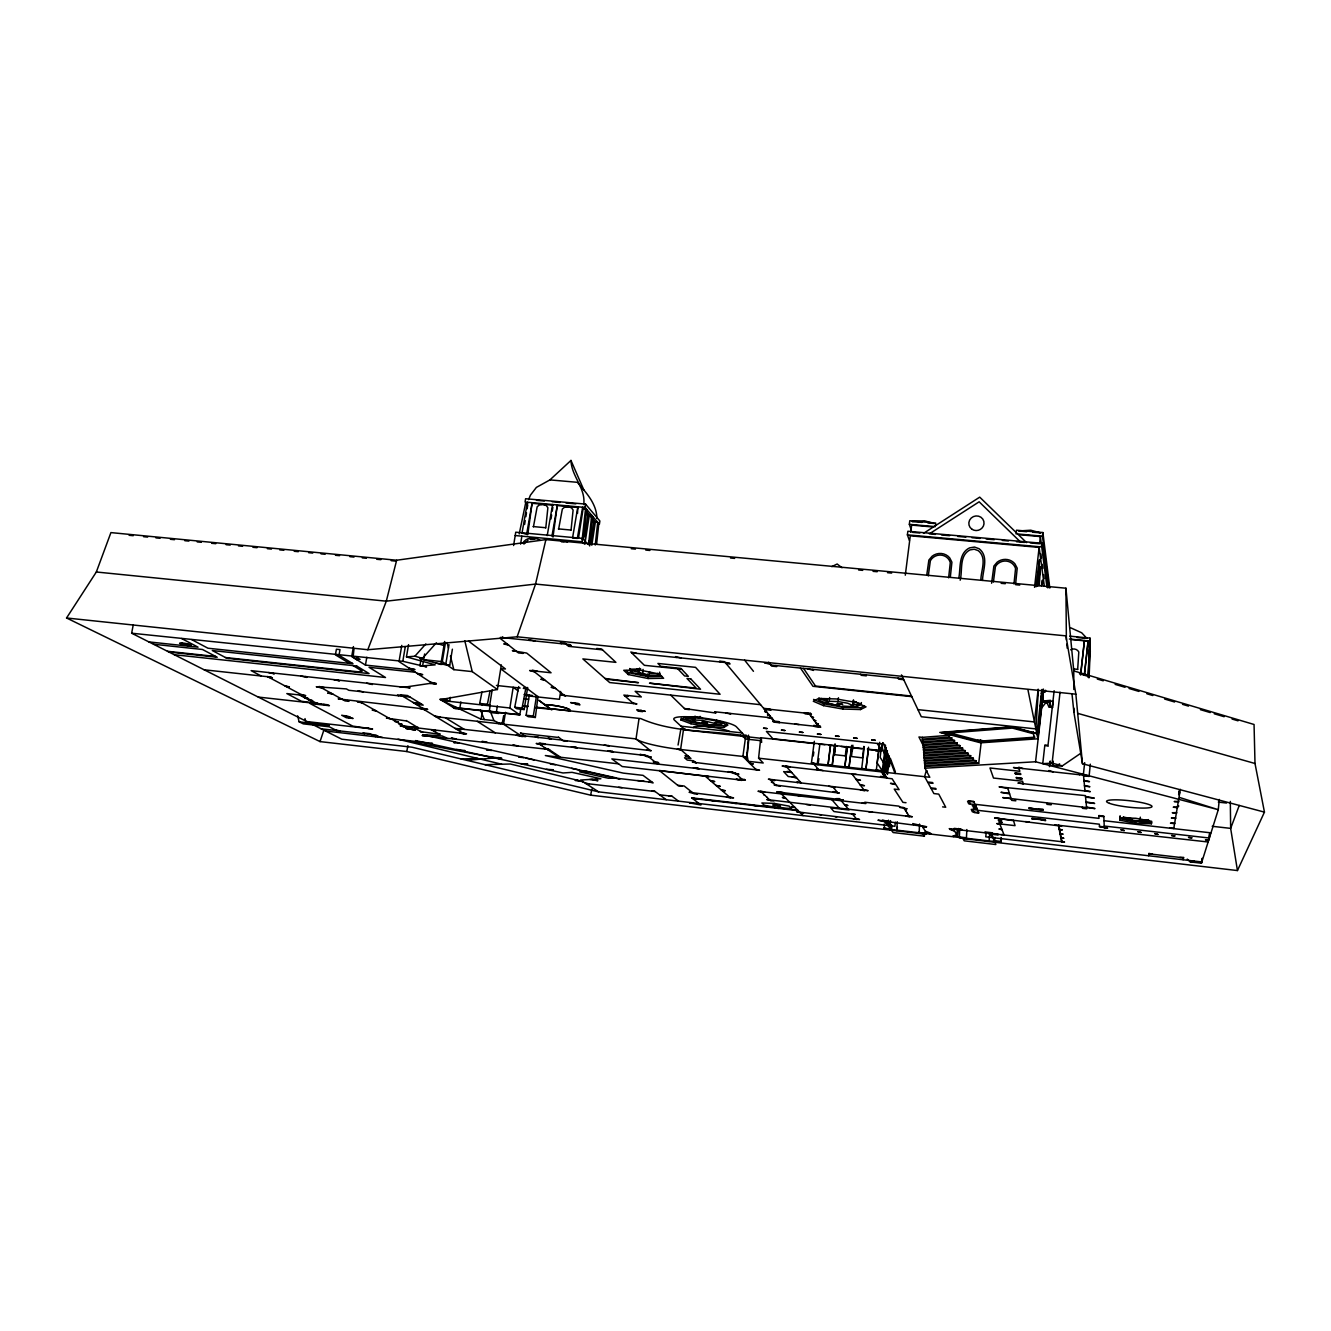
<?xml version="1.0" encoding="UTF-8"?>
<svg xmlns="http://www.w3.org/2000/svg" width="1331" height="1331" viewBox="0 0 1331 1331"><rect width="100%" height="100%" fill="white"/><g stroke="black" fill="none" stroke-linecap="round" stroke-linejoin="round"><path stroke-width="1.5" d="M443.489 644.637L443.972 645.518L436.385 643.355M1119.92 820.229L1120.103 816.119L1119.92 820.229L1135.559 823.224L1151.398 823.789L1151.664 821.327L1135.859 818.282L1119.937 817.733M1148.47 819.58L1148.27 821.543L1135.759 821.111L1123.381 818.731L1123.431 816.752M583.743 504.582C585.923 488.178 571.515 476.581 570.966 460.443L549.936 479.892L536.376 487.412L530.453 495.132L528.607 499.624M993.392 582.013L995.405 566.723A10.931 10.482 -12.9 0 1 1015.553 568.587L1013.972 583.943M1042.539 584.176L1042.406 580.183L1041.358 585.84M928.273 575.924L930.369 560.734A10.831 10.398 -18.5 0 1 950.284 562.564L948.62 577.82M1088.109 676.531L1089.69 641.342L1071.605 639.579M1088.159 677.263L1089.74 642.141M1088.625 677.512L1089.956 646.034M1089.074 677.778L1090.222 650.643L1088.708 650.493M960.167 580.2C962.779 570.267 958.919 555.676 969.95 549.919L974.242 549.204L978.285 550.668C987.402 558.055 980.814 570.6 980.864 580.15M1139.868 821.576L1140.318 817.151M891.387 830.211L893.134 832.54L924.38 836.184L924.712 832.158M1187.235 859.094L1190.28 861.906L1201.444 863.203L1201.843 859.16M1202.209 858.295L1201.843 861.939L985.739 836.833L986.221 832.707M1209.397 833.888L1208.814 839.778L1205.453 839.828L1208.681 840.194M1209.763 834.071L1209.363 838.031L1104.231 826.035M1219.279 799.449L1218.281 809.697L1201.444 863.203M1178.667 794.69L1179 791.313M1178.867 794.341L1179.216 790.93M1177.885 806.353L1178.817 806.02M1173.742 828.614L1180.364 789.333M1151.398 823.789L1151.565 822.175C1150.882 823.723 1112.35 818.266 1139.918 820.928M1135.559 823.224L1135.726 821.626L1120.086 818.615M1123.381 818.731L1123.564 817.118L1132.398 818.815M596.587 544.213L598.834 523.599M749.12 736.842L746.891 757.505L748.538 735.128M582.129 539.804L585.607 508.126L583.228 507.91L578.602 537.474M583.527 539.138L586.771 509.49M588.518 544.678L591.729 515.297L589.367 515.08L584.825 544.329M589.666 545.943L592.877 516.628M595.24 545.028L597.719 522.301L595.373 522.085L586.871 512.169M1084.432 675.116L1088.126 640.86L1084.266 675.383M1089.989 638.131L1090.272 651.724L1089.989 638.131L1069.725 636.151M1084.998 791.047L1083.401 774.309L1084.665 762.663M1083.55 775.807L1089.091 776.422L1090.305 764.177M1054.135 690.722L1048.029 745.094L1044.818 745.31L1042.755 763.645L1052.106 763.145L1060.042 692.187M1049.593 765.441L1052.804 765.275L1053.254 761.199M1077.661 669.51L1078.809 652.024A5.69 5.507 -3.8 0 0 1070.623 649.827M1080.938 672.754L1084.432 640.51L1080.539 675.017M1036.866 733.797L1037.831 733.73L1042.04 696.612L1041.075 696.695L1042.023 702.136L1037.881 738.788L980.697 742.831L941.716 732.632L1012.076 727.109L1036.866 733.797L1041.89 689.508M1037.465 734.962L1038.097 729.305M1038.746 723.665L1039.162 719.888M1042.855 689.408L1042.406 693.368L1041.441 693.468M1041.241 693.035L1042.839 693.501L1043.454 702.385L1042.472 696.729L1043.504 689.175M923.048 747.223L957.006 744.828L957.222 743.031L923.265 745.476L924.978 768.203L1035.568 761.765L1043.637 690.473M1041.491 703.517L1042.506 702.585A7.187 4.742 -74.2 0 1 1046.798 702.186L1048.795 706.761L1049.793 706.678L1050.508 700.322L1041.058 701.187M1048.795 706.761L1052.571 707.46L1053.287 701.104L1041.94 702.136M1049.41 766.673L1050.043 761.382M1049.826 765.292L1050.292 761.216M1034.536 587.304L1039.128 547.407L910.288 535.811L905.296 575.192M1026.534 542.599L1018.315 534.613L1040.376 536.576L1039.544 543.763L1030.261 542.932M1036.017 586.805L1039.594 559.552L1037.431 585.989M1042.472 536.193L1042.888 532.55L1016.485 530.204L1016.052 533.847L1042.472 536.193L1048.911 587.287M1042.173 543.298L1041.757 546.958L907.393 534.862L907.858 531.252L1042.173 543.298L1047.88 587.919M1037.914 585.856L1040.559 566.623L1039.228 585.607M1000.014 824.421L996.769 823.556L1015.054 825.653L1013.407 820.262M1033.106 733.664L1012.375 728.09L946.89 733.181L980.348 741.949L1034.054 738.123L1033.322 731.817M1038.18 689.159L1034.453 721.934L917.924 709.639M1038.363 690.506L1035.867 728.906L921.302 716.744L901.47 674.9M1034.054 738.123L1034.27 736.276M1148.636 855.75L1148.919 853.371L1152.596 854.252M1015.669 583.427L1017.217 568.204L1014.954 563.878A12.595 12.095 -12.9 0 0 997.102 562.248L993.891 566.058L991.595 583.228M989.249 836.517L989.183 841.525M991.911 835.236L989.099 834.67L992.56 836.75M994.972 837.399L994.523 841.375L991.162 833.489M884.283 823.972L884.533 828.731L1001.012 842.307L1001.095 837.532M1001.012 842.307L1001.461 838.463M959.784 828.714L959.302 837.831L966.389 838.646L966.872 829.546M924.729 765.608L975.839 762.563L976.056 760.783L973.161 760.034L924.496 763.029M980.348 741.949L980.548 740.169L984.324 741.151L981.03 741.384M980.697 742.831L980.897 741.051L1034.969 737.174M925.195 766.473L978.718 763.295L981.13 742.981M975.989 806.054L972.179 805.638L975.773 806.037M976.788 807.867L973.177 807.867L976.921 808.666M923.281 749.885L959.701 747.373L959.917 745.576L957.006 744.828M923.531 752.531L962.413 749.919L962.629 748.122L959.701 747.373M982.478 580.399C982.777 570.084 989.099 556.608 979.167 548.755L974.508 547.058L969.55 547.89C958.187 553.496 960.832 567.921 958.786 578.186M923.781 755.176L965.108 752.448L965.324 750.667L962.413 749.919M957.471 829.03L956.756 834.986L953.262 835.868L953.678 836.617M958.453 828.464L957.521 836.367L953.262 835.868M924.013 757.805L967.787 754.993L968.003 753.196L965.108 752.448M924.263 760.417L970.482 757.522L970.698 755.725L967.787 754.993M973.161 760.034L973.377 758.254L970.482 757.522M981.929 741.334L951.532 733.348L951.316 735.145L922.499 737.357L922.283 739.121L948.737 737.124L948.953 735.328M922.283 739.121L922.549 741.866L951.582 739.72L951.798 737.923L948.737 737.124M922.549 741.866L922.799 744.545L954.294 742.282L954.51 740.485L951.582 739.72M918.523 832.208L926.176 833.971L919.155 833.156L919.521 824.055M950.301 577.321L951.915 562.198L949.718 557.905A12.495 11.996 -18.5 0 0 932.066 556.275L928.872 560.068L926.742 575.108M890.056 824.588L886.147 822.841L887.328 824.405L890.056 824.588L890.555 820.611M891.321 824.521L890.672 829.28L884.549 821.144M892.02 825.486L891.52 829.546L883.801 827.782M895.397 822.192L894.898 826.285L598.617 791.862L411.994 747.207L341.784 739.204L131.636 633.207L133.2 625.154M897.227 821.709L896.894 830.777L897.377 826.967M879.741 742.282L877.112 762.896L887.112 778.186L892.103 778.751L895.397 783.909L890.489 783.36L895.896 784.658L899.091 789.649L894.249 789.1L902.917 802.36L906.012 802.709M882.886 771.714L876.314 770.1L879.076 748.371M909.339 524.347L909.788 520.737L935.71 523.033L935.26 526.643L909.339 524.347L911.336 530.154M882.203 746.758L882.703 742.864M882.353 747.656L882.985 742.631M910.753 532.2L911.652 525.096L933.297 527.026M885.498 745.061L882.253 770.765L876.314 770.1M885.864 748.055L882.736 773.877L884.416 774.076M895.364 771.797L890.406 758.487L889.374 766.723L881.555 746.142L880.14 757.322L884.167 763.678L883.102 772.063L885.348 766.19A21.263 2.562 -83.8 0 1 886.612 770.133L886.696 773.411M885.647 751.948L886.296 747.456M884.666 772.113L887.394 750.568M885.098 772.779L887.577 753.23M886.862 773.178L889.075 755.692M887.494 773.86L889.574 757.389M863.836 746.425L862.488 757.871L851.441 756.524L852.888 745.227M861.706 768.719L864.301 746.758M868.444 749.469L865.932 769.202L868.511 747.207M845.301 755.991L846.433 746.458M847.132 749.137L844.836 766.839L847.182 746.874M827.017 698.941L826.518 702.668L841.242 706.545L850.01 706.794L852.738 705.447L853.47 699.84M851.857 745.659L849.045 767.322L851.657 745.36M842.49 706.245L856.665 706.645L856.914 704.781L859.909 703.317M852.256 751.017L852.755 747.257M860.442 709.556L866.032 706.844L856.083 702.435L836.284 698.941L818.515 698.476L813.324 701.271L823.473 705.63L842.856 709.04L860.442 709.556L860.675 707.709L864.401 705.879M856.665 706.645L861.157 704.432L861.39 702.568M838.563 705.546L826.801 703.483L827.05 701.637L818.881 698.093M826.518 702.668L829.146 701.287L829.646 697.544M830.611 745.327L828.032 764.976L830.394 745.027M829.146 701.287L837.964 701.537L838.463 697.777M835.053 743.813L832.224 765.441L834.587 745.493M845.202 755.858L834.287 754.644L835.502 745.26M834.387 754.793L835.119 749.153M842.856 709.04L843.105 707.194L860.675 707.709M811.444 762.879L818.099 764.493L811.444 762.879L814.322 741.284M813.291 756.008L813.807 752.098M823.473 705.63L823.706 703.783L813.574 699.407M817.317 763.528L819.913 743.896M818.365 762.53L818.881 758.62M745.892 734.828L742.898 756.441L756.374 769.9M746.857 753.163L747.723 761.265L763.212 762.996L758.587 758.188L760.783 737.74L814.755 743.646M693.368 727.558A19 2.912 8.1 0 1 708.774 726.826L708.974 725.129L724.23 725.678L726.859 724.131M706.545 724.646L714.165 724.913L716.078 723.765L716.627 719.821M714.298 724.513L720.454 724.73L720.687 723.049L714.531 722.833M708.974 725.129L691.222 722.084L681.139 718.258L680.89 719.938L690.972 723.748L708.724 726.809L723.997 727.342L724.23 725.678M690.972 723.748L691.222 722.084M697.677 723.116L692.669 721.219L693.235 717.276M692.669 721.219L694.499 720.038L695.065 716.095M680.89 719.938L684.483 717.559L699.89 718.075L700.139 716.377M696.246 763.129L693.551 760.783L687.229 760.068L684.567 757.788L690.939 758.504L680.607 749.503L683.568 729.005M684.433 729.371L685.066 728.822M659.344 674.018L639.263 669.975L623.74 670.292L628.332 674.567L648.13 678.511L663.62 678.278L659.344 674.018L659.627 672.138M629.43 670.391L631.826 672.637L647.498 675.782L659.727 675.566L660.01 673.702L649.811 673.885M649.578 671.606L649.029 675.349L639.645 674.368L638.447 673.236L639.013 669.493M639.263 669.975L639.545 668.095M638.447 673.236L642.557 673.153L643.123 669.41M639.013 718.723L636.018 738.905L649.761 750.068M647.498 675.782L647.764 673.919M648.13 678.511L648.413 676.664L661.956 676.431M628.332 674.567L628.615 672.704L626.319 670.558M631.826 672.637L632.109 670.774L629.713 668.511M585.024 507.444L585.54 504.1L525.595 498.726L525.063 502.037L585.024 507.444L599.383 524.248L599.882 520.987L585.54 504.1M583.76 543.597L582.113 541.784L582.629 538.423L515.746 532.2L513.6 545.527M560.634 691.438L559.419 699.291L526.344 695.714M584.858 536.676L587.736 516.661A6.572 1.747 -85.1 0 0 586.322 511.953M566.374 740.751L567.172 741.317L563.246 740.868L558.438 737.041M591.796 545.228L595.373 522.085M538.04 696.396A607.319 129.623 -83.5 0 0 535.345 717.492L533.315 716.045L536.509 695.73M571.032 530.304L573.095 510.023A6.588 6.173 -41.1 0 0 562.347 509.041L558.621 529.156M577.521 513.4L577.854 506.795L572.546 537.957L577.355 538.406L582.629 507.227L584.392 509.274M550.136 708.691L570.417 710.92M545.777 527.974L547.873 507.727A6.572 6.139 -42 0 0 537.175 506.762L533.432 526.826M453.422 707.61L519.822 714.913L520.804 708.791M551.017 518.957L551.633 515.03M552.265 511.104L552.881 507.178M521.719 736.226L525.629 736.659L520.521 732.815M518.691 686.58A1528.77 798.034 89.8 0 1 514.731 707.26L516.861 708.758L524.148 709.556L527.658 687.445M552.981 537.092L557.34 504.948L551.982 536.044M535.345 717.492L528.174 716.694L526.128 715.263L529.339 694.965M500.706 723.898L493.967 720.637L481.057 719.206L440.195 699.673L497.395 689.508L501.354 664.934M520.571 544.146L521.868 536.16M524.597 524.497L525.229 520.587M525.861 516.661L526.494 512.734M527.126 508.825L527.758 504.898M490.241 705.147L489.259 711.203L491.438 712.651L498.543 713.433L496.396 712.002L497.378 705.929M526.727 533.698L532.167 502.685L527.758 534.746L523.565 533.398M503.551 724.214L505.464 712.335M519.822 714.913L509.873 707.992L513.184 687.278L518.125 690.889M481.057 719.206L482.404 710.954M492.187 689.741L489.608 705.763L487.396 704.265L480.125 703.483L482.354 704.981M487.013 742.066L482.105 741.35L483.203 742.033M450.294 697.311L449.628 701.404L447.266 699.89L440.062 699.108L455.069 708.658L462.123 709.44L459.861 707.976L460.859 701.936M449.013 644.72L445.802 664.086L440.827 664.452L419.698 658.562L422.509 658.346L436.219 642.973M442.973 664.285L449.745 665.184L452.39 649.195M424.639 653.97L423.674 659.677L442.308 661.64L453.838 669.659L472.222 671.606L497.395 689.508M462.339 732.799L466.565 733.847L400.082 725.811L418.3 727.458M441.143 662.539L444.654 641.475M442.308 661.64L445.469 642.574M420.895 660.01L419.881 666.016L435.187 664.868L406.471 656.898L408.55 644.637M418.233 727.857L406.221 720.504M423.308 661.806L422.642 665.799L426.569 666.881L402.811 661.307L131.636 633.207M401.779 645.385L399.017 661.59L431.993 683.119L436.069 684.084L429.896 683.419M402.811 661.307L405.223 647.082M411.994 670.059L365.459 665.084L366.824 657.231M547.207 535.611L552.581 504.516L553.197 505.198M1169.616 828.148L1173.842 828.082M353.447 646.583L351.7 656.566L365.459 665.084M353.181 656.499L354.029 648.48M356.874 659.777L351.783 656.1L352.682 656.2M521.985 533.249L527.425 502.253M678.061 745.044L680.923 728.706M1179.382 793.725L1179.615 792.444M1073.834 689.525L1073.768 670.907L1065.931 588.202L545.893 539.604L396.655 560.235L110.922 532.6L96.331 571.997L66.55 617.983L320.039 741.6L406.754 751.516L407.918 745.676M519.223 533.947L525.712 502.719L528.074 502.935M406.754 751.516L590.615 795.156L591.879 789.133M1179.815 857.414L1183.675 857.397L1183.093 859.759M545.893 539.604L535.544 584.076L517.143 636.8L367.805 649.728L66.55 617.983M396.655 560.235L386.289 601.179L367.805 649.728M1190.28 861.906L1194.356 861.074M1043.171 691.954L1045.168 691.754L1045.634 690.257M320.039 741.6L323.849 730.17M1239.244 805.471L1230.659 828.381L1237.447 870.557L963.012 838.563M1237.447 870.557L1264.45 812.126L1255 763.495L1254.052 724.48L1073.768 670.907M1039.91 706.096L1040.609 704.715M520.804 542.765L522.95 542.965C526.227 537.042 535.062 536.925 540.203 540.403M406.471 656.898L414.889 656.216L425.837 643.888M1052.804 765.275L1056.215 766.174L1059.609 763.844M1056.215 766.174L1062.371 765.841L1081.105 753.047M923.498 533.348L979.716 497.145L1016.834 533.165M716.91 722.117L719.289 720.67M720.454 724.73L723.598 722.866L718.79 720.986M723.997 727.342L727.924 725.046L717.991 721.202L699.89 718.075M528.058 540.22L523.981 543.996L522.95 542.965M821.46 698.442L818.648 699.956L826.801 703.483M852.905 703.716L856.282 702.036M831.775 566.64L837.149 564.011L842.007 567.771M321.836 724.896L324.232 724.214L326.611 725.428L299.109 721.785L297.628 715.828M923.115 827.666L926.509 826.734L883.202 821.077L882.436 820.079L890.372 821.909M530.171 539.504L534.896 539.205M427.318 736.11L422.093 735.527L548.921 749.436M430.429 743.613L432.492 743.397L325.529 731.002M455.535 742.415L453.755 742.598L458.945 743.18M456.6 749.403L465.085 750.617L462.988 750.817M488.361 749.752L486.547 749.919L491.705 750.501M488.693 756.507L497.112 757.722M1041.225 708.441L1045.268 703.35A7.187 4.742 -74.2 0 1 1048.578 702.535M466.815 760.334L498.543 757.605L501.804 758.321L498.243 758.62M520.587 756.94L518.741 757.106L523.882 757.672M526.161 758.188L534.03 759.951M520.92 763.645L527.758 764.077L524.148 764.36M552.215 764.011L550.352 764.16L555.46 764.726M951.532 733.348L950.434 735.211L939.769 732.433L1011.959 726.743L1037.831 733.73M922.766 740.103L951.798 737.923M546.492 769.318L553.33 769.751L549.67 770.017M571.631 768.336L579.284 770.05M923.015 742.798L954.51 740.485M977.27 740.402L980.548 740.169M583.294 770.948L581.397 771.082L586.472 771.664M923.498 748.138L959.917 745.576M923.747 750.784L962.629 748.122M923.997 753.429L965.324 750.667M924.23 756.058L968.003 753.196M612.26 777.42L610.33 777.537L652.39 782.362M924.479 758.687L970.698 755.725M924.712 761.282L973.377 758.254M924.945 763.878L976.056 760.783M408.451 728.639L407.336 728.872L412.909 729.405M461.108 758.969L477.746 758.437M485 764.676L510.239 763.994L582.778 781.513M630.278 669.21L640.743 668.994M1016.235 773.976L1015.021 772.829L1020.428 773.427L1020.711 774.476L1015.32 773.877M560.601 540.852L567.538 542.066M561.582 541.883L563.995 541.917M852.855 704.681L856.914 704.781M701.004 717.226L688.593 716.827L685.665 718.74L693.784 721.835L708.125 724.297M694.499 720.038L702.152 720.304L716.078 723.765M1139.502 819.613L1148.437 819.929M549.936 479.892L577.288 482.304C586.239 492.636 596.754 503.867 596.904 518.441M921.95 522.384L912.101 521.502L924.429 520.77L933.746 523.432L927.84 522.9M1026.75 531.685L1018.731 530.969L1030.726 530.204L1040.792 532.932L1032.773 532.217M912.567 532.367L919.854 533.016M935.427 534.413L929.354 533.864L979.15 501.804L1020.578 542.066M941.516 534.962L949.619 535.694M957.738 536.426L965.84 537.142M971.929 537.691L980.032 538.423M986.121 538.972L994.224 539.687M1002.326 540.419L1008.416 540.968M1016.518 541.7L1024.554 542.416M536.46 500.323L544.312 501.038M552.182 501.737L560.052 502.453M565.974 502.985L575.841 503.867M532.799 503.368L552.681 505.164M556.558 505.514L578.436 507.477M533.165 526.56L545.527 527.708M558.388 528.889L570.799 530.037M515.213 535.544L582.113 541.784M631.293 548.721L635.436 549.104M645.768 550.069L649.894 550.452M730.519 558.005L734.645 558.388M858.611 569.984L862.738 570.367M873.069 571.348L877.196 571.731M887.527 572.696L891.654 573.079M1001.145 583.327L1005.271 583.71M1015.603 584.675L1019.729 585.074M129.107 535.295L133.233 535.694M143.548 536.692L147.674 537.092M155.927 537.89L160.053 538.29M170.368 539.288L174.494 539.704M184.809 540.702L188.935 541.101M197.204 541.9L201.33 542.299M211.646 543.298L215.772 543.697M226.087 544.695L230.213 545.094M238.465 545.893L242.591 546.292M252.907 547.291L257.033 547.69M267.348 548.688L271.474 549.087M279.726 549.886L283.852 550.285M294.184 551.284L298.31 551.683M308.626 552.681L312.752 553.08M321.004 553.879L325.13 554.278M335.445 555.277L339.571 555.676M349.887 556.674L354.013 557.073M362.265 557.872L366.391 558.271M376.706 559.27L380.849 559.669M391.164 560.667L395.29 561.066M1076.895 637.499L1085.015 638.298M1069.409 639.03L1089.673 641.01M1088.758 651.258L1090.255 651.408M1073.951 668.961L1077.644 669.343M96.331 571.997L386.289 601.179L535.544 584.076L1065.948 635.869L1075.864 694.183L1082.469 763.744L1264.45 812.126M517.143 636.8L1075.864 694.183M769.601 663.337L764.56 662.821L770.399 664.402M500.356 637.416L570.051 644.587L571.265 645.668L567.389 645.269M770.865 665.034L903.25 678.66M903.732 679.692L898.591 679.159L898.092 678.128M602.494 649.844L568.62 646.35L565.176 643.322L560.334 642.823L561.333 643.688M631.693 652.856L729.188 662.905L730.054 663.953L726.094 663.553M507.56 644.254L503.784 643.871L508.891 645.319M516.095 651.075L512.368 650.676L526.693 653.072L551.067 672.771L529.638 670.508L534.396 671.822M681.605 669.194L644.37 665.317L630.827 652.007L636.584 653.355M911.485 696.046L815.504 686.031L803.525 668.395M911.768 696.629L812.975 686.314L800.48 668.079M605.023 678.477L638.464 682.67L605.871 679.226M435.62 663.004L449.745 665.184M356.958 659.311L360.085 659.394L355.893 656.799M544.296 679.609L540.802 679.226L545.444 680.524M760.583 704.698L635.153 691.321L641.326 696.945L623.856 695.081L633.523 703.6M409.016 668.112L415.006 669.576L410.497 669.094M348.655 662.905L352.216 663.271M148.872 641.908L198.036 647.165L181.582 638.514M349.437 663.37L335.412 654.852L336.394 649.245L340.004 649.628L339.022 655.235L352.998 663.753L207.935 648.214L191.647 639.579M763.628 708.342L769.917 709.007L770.915 710.205L764.626 709.539M763.911 708.674L808.998 713.499L818.731 726.676L775.041 721.951L724.497 661.657L719.539 661.141L720.254 661.989M153.514 644.237L202.445 649.478L217.219 657.248L168.987 652.057M415.372 672.255L369.036 667.313L385.508 677.496L174.294 654.719M554.528 687.661L551.084 687.295L555.643 688.543M416.836 673.22L422.742 674.651L418.283 674.168M624.838 695.947L628.332 696.313L627.35 695.447M766.406 711.652L764.626 711.469L767.122 712.501M811.178 716.461L813.59 717.492L811.794 717.293M523.649 688.094L526.976 688.46M496.43 685.465L520.155 688.027M523.299 688.36L527.442 688.809M769.218 715.013L767.455 714.814L769.917 715.828M813.64 719.788L816.036 720.786L814.256 720.603M167.473 651.292L215.755 656.482M225.488 657.531L358.289 671.806L362.215 671.14L353.098 665.6M564.411 695.431L561.016 695.065L636.95 703.966L632.574 702.768M684.433 708.491L715.845 713.067L714.581 711.752L771.631 717.891M771.98 718.307L770.233 718.108L772.662 719.123M816.053 723.049L818.432 724.047L816.668 723.864M772.18 718.54L767.238 717.409M430.595 682.204L436.368 683.585L431.993 683.119L404.075 687.245L251.126 670.641L261.209 675.998M922.499 737.357L918.922 736.975L924.496 748.022M524.115 694.416L532.4 695.497M579.135 704.199L570.616 702.568L578.103 703.384L579.967 704.848L575.807 704.398L573.944 702.934M637.699 710.538L645.269 711.353L636.767 709.739L638.431 711.187L642.623 711.636L640.976 710.188M524.497 698.758L528.607 699.208M204.159 669.792L271.058 677.08M269.095 677.429L272.373 677.778L267.448 676.547L302.586 695.314M524.231 705.879L528.34 706.328M536.543 707.227L640.793 718.59C674.185 733.464 712.451 730.004 747.806 736.309L748.355 736.892M514.731 707.26L522.051 708.059L524.148 709.556M401.596 695.514L397.437 695.048L398.551 695.73M681.039 726.21L742.149 732.899M410.015 697.061L348.838 690.29L346.459 688.926L316.279 686.729L321.902 688.027M442.424 700.605L509.873 707.992M522.817 706.262L526.843 706.694M534.879 707.576L550.984 709.34L538.872 700.322L551.783 709.922M863.22 748.638L772.862 738.738L766.423 731.418L884.117 744.179L895.098 773.561M867.33 749.087L881.704 750.667M284.601 685.698L289.393 686.896L286.182 686.546M818.815 744.096L824.921 744.761M828.997 745.21L837.132 746.092M841.209 746.541L849.344 747.44M853.421 747.889L861.573 748.771M867.679 749.453L881.921 751L877.262 743.497M875.582 750.85L879.608 751.283M1083.401 774.309L1079.374 773.877L1079.474 774.742M1089.041 775.79L1013.49 767.505L1019.163 768.736M331.702 693.484L327.676 693.035L333.199 694.316M412.959 702.402L418.383 703.666M745.327 738.988L760.983 740.702M413.791 702.918L420.829 703.683M452.773 707.194L459.861 707.976M489.259 711.203L496.396 712.002M526.128 715.263L533.315 716.045M414.057 703.084L421.095 703.849M453.039 707.36L519.473 714.664M414.457 703.317L421.494 704.099M416.204 704.382L423.208 705.147L407.536 695.547L400.381 694.765L425.005 709.722L419.664 708.491M1083.983 780.432L1089.507 781.646L1084.05 781.031M301.072 694.499L305.747 695.664L286.831 693.567L301.388 701.237L321.47 704.082M342.15 699.291L338.174 698.858L427.733 709.373L422.393 708.142M1015.187 773.444L1020.594 774.043M360.601 702.103L357.407 701.753L362.015 702.901M303.851 697.311L307.844 698.11L304.699 697.777M1016.385 777.587L1021.726 778.186L1021.992 779.201L1016.668 778.602L1016.352 777.487L1017.283 777.687M1016.501 778.003L1021.842 778.602M1084.466 785.523L1089.923 786.721L1084.532 786.122M308.642 699.873L312.602 700.655L309.491 700.322M1218.314 802.127L1226.566 803.042M434.305 715.779L440.578 717.226M516.312 735.228L522.284 736.609L502.186 723.299L497.361 722.766L498.742 723.665M258.231 697.061L327.676 704.765L329.406 705.696L310.073 703.55L352.682 726.094L372.613 728.989L306.829 721.568M435.819 716.694L636.018 738.905A38.416 5.574 8.2 0 0 680.59 749.503M375.325 710.438L372.181 710.089L376.673 711.203M1023.206 783.626L1017.932 783.044L1090.305 791.646L1084.948 790.481M1178.817 801.378L1174.208 801.528L1178.7 802.027M827.799 764.693L832.008 765.159M844.636 766.573L848.845 767.039M861.506 768.453L865.732 768.919M746.192 756.807L677.346 749.137L681.422 750.202M758.587 758.188L929.787 777.271L924.978 768.203M743.596 757.139L746.891 757.505M389.467 718.441L386.406 718.091L406.155 720.903M520.454 733.215L558.388 737.457M1085.514 796.504L1094.282 798.118L1085.58 797.153M1177.752 807.085L1173.227 807.218L1177.636 807.717M883.185 774.559L884.865 774.742M1007.866 788.468L999.065 786.854L1085.43 795.605L1086.695 808.815L1082.502 808.35L1082.369 807.152M524.447 735.877L562.131 740.086M455.069 728.373L524.763 736.093M562.431 740.302L651.242 750.717L646.55 749.702M346.343 716.444L350.136 716.877L341.668 715.229L346.343 717.725L353.114 718.474L347.707 717.176M886.379 777.054L880.54 776.406L881.155 777.337M456.483 729.238L461.108 729.754L459.694 728.889M886.978 777.986L782.096 766.007L786.804 767.122M688.177 756.091L684.983 755.742L688.959 756.773M749.42 762.962L753.329 763.994L750.102 763.628M852.456 774.476L856.099 774.276M1009.397 793.276L1000.945 792.328L1009.597 793.892M1086.029 801.861L1094.648 803.442L1086.079 802.477M1176.72 812.609L1172.278 812.725L1176.621 813.208M791.096 771.864L787.07 771.414L787.669 772.063M855.916 779.151L860.475 780.249L856.399 779.783M791.695 772.512L783.66 771.614L788.235 776.522L796.154 777.42M437.783 733.448L440.245 734.196L438.748 734.013M421.777 731.767L420.28 731.601L438.98 734.163L432.741 730.503M695.497 762.48L692.336 762.131L759.568 770.266L755.725 769.251M1011.078 798.55L1002.759 797.602L1095.014 808.582L1086.529 807.035M1175.722 817.933L1171.363 818.033L1175.622 818.515M308.542 722.45L329.223 725.312L325.596 724.913M859.992 784.625L864.468 785.689L860.458 785.24M547.823 749.769L549.72 749.969M796.737 778.053L792.195 776.971M1212.192 826.285L1230.659 828.381L1230.31 801.428M1174.774 823.09L1170.465 823.174L1174.657 823.656M973.993 801.961L967.537 801.229L968.718 803.824L975.124 804.556L977.536 810.097L971.247 809.381L972.362 811.843L978.618 812.559M1029.162 808.216L1043.038 809.78M1098.874 816.103L1103.832 816.668M335.296 729.887L340.204 730.969M800.78 782.495L796.87 782.062L797.435 782.678M863.719 789.632L868.128 790.681L768.386 779.167L774.675 780.648L773.827 779.783M321.154 728.806L375.758 734.995L378.154 736.259L373.828 735.777M557.988 756.557L559.852 756.773L547.939 748.771L544.129 748.355L545.128 749.02M374.028 735.877L382.43 737.457M618.582 763.844L545.344 755.542L623.257 773.111L643.039 775.357L653.155 782.927L648.796 781.946M772.912 782.329L771.364 782.162L773.511 782.944M1103.998 820.711L1210.994 832.857M705.314 776.223L709.107 776.655L659.278 770.466L678.344 785.822L681.954 786.238L681.222 785.673M710.355 780.548L714.78 781.58L711.037 781.147M942.598 806.885L945.709 807.235L938.754 794.125L933.88 793.575L931.184 788.634L936.126 789.183L935.726 788.434L930.768 787.885L927.99 782.761L933.014 783.327L932.598 782.545L927.557 781.996L924.679 776.705A21.329 2.18 -83.8 0 1 927.158 770.998M1032.007 818.648L1045.451 820.179M1099.473 826.351L1104.264 826.9M715.945 785.357L720.304 786.355L716.61 785.939M780.265 792.777L776.705 791.862L843.372 799.998L840.343 799.648M1208.115 841.991L1054.901 824.887M865.466 803.125L862.022 803.142M899.623 807.035L903.433 807.468L909.655 816.868L905.679 816.019M1013.373 820.645L994.573 817.983L1061.656 826.168L1058.528 825.802M761.565 792.145L757.988 791.23L865.799 803.575L864.767 802.244L899.024 806.153L899.922 807.484L907.126 808.815L904.082 808.466M721.053 789.749L725.345 790.73L721.701 790.315M764.543 794.99L763.811 794.906M905.762 810.978L906.511 811.078M677.612 785.257L684.217 786.022L693.983 793.775L697.527 794.191L696.845 793.642M785.307 797.835L782.362 797.485L785.856 798.384M844.52 804.623L847.947 805.505L844.969 805.172M1059.177 829.113L1062.354 829.978L1059.276 829.629M766.806 797.136L767.039 797.352M907.276 813.274L907.426 813.491M769.717 799.898L766.822 799.565L912.351 816.785L909.04 815.936M1059.992 833.356L1063.136 834.204L1060.092 833.855M692.619 792.694L689.075 792.278L733.597 797.885L729.405 796.936M1001.877 829.28L998.882 828.947L1002.06 829.779M1060.79 837.482L1063.885 838.297L1060.874 837.964M794.424 806.969L791.562 806.636L794.956 807.484M585.158 783.061L589.267 783.909M852.472 814.139L855.367 814.472L833.971 811.527L830.727 807.867L848.995 809.98L839.495 798.633L836.101 798.65M585.823 783.51L655.085 791.512M797.535 810.063L691.737 797.835L700.921 804.989L689.441 802.843L692.187 802.726M692.02 798.034L696.03 798.866M797.735 810.28L794.607 810.28M692.553 798.45L798.134 810.679M1003.857 834.47L1001.112 834.62M1061.506 841.242L1064.567 842.057L949.219 828.631L954.427 831.326M659.577 794.807L671.989 796.237M926.509 826.734L922.183 826.235L926.842 833.489M949.668 829.413L954.011 829.912L957.921 837.099M799.565 812.11L796.737 811.777L859.56 819.513L856.282 818.681M835.286 816.785L836.717 816.951M800.463 813.008L803.591 813.025M1148.853 853.82L1183.558 857.846M926.359 832.74L931.068 833.971M1000.646 841.392L993.492 840.56L993.891 841.475M958.802 836.9L965.907 837.731M590.615 795.156L922.865 833.888M409.665 728.606L412.144 729.022M837.964 701.537L847.764 703.25L852.738 705.447M823.706 703.783L843.105 707.194M494.982 757.905L397.952 739.221L501.737 764.227M632.109 670.774L639.945 672.355M642.557 673.153L649.029 675.349M628.615 672.704L648.413 676.664M591.746 779.334L597.918 780.698L589.883 779.45M406.088 686.946L410.098 687.894L399.816 686.779M975.839 762.563L978.718 763.295M954.294 742.282L957.222 743.031M1035.568 761.765L1218.281 809.697L1179.549 797.469M1052.106 763.145L1062.371 765.841M1044.818 745.31L1048.229 746.225M414.889 656.216L422.509 658.346M1049.793 706.678L1052.571 707.46M1040.875 696.279L1042.472 696.729M1070.856 627.883L1081.687 632.791L1087.044 638.497M1042.406 690.972L1045.168 691.754M1077.877 713.399L1255 763.495M1079.474 673.769L1089.39 676.714M1097.31 679.06L1103.249 680.823M1115.145 684.367L1125.061 687.295M1129.021 688.476L1138.937 691.421M1146.856 693.767L1152.796 695.531M1164.692 699.058L1174.608 702.003M1182.527 704.349L1188.483 706.112M1200.362 709.639L1210.278 712.584M1214.238 713.765L1224.154 716.71M1232.073 719.056L1238.03 720.82M690.44 717.542L693.518 718.723M685.914 717.06L694.033 720.154M925.827 831.359L930.602 833.223M823.972 698.625L827.067 699.973M853.121 700.871L861.157 704.432M299.109 721.785L303.285 723.864L329.306 726.809L336.627 730.553M364.494 733.714L362.964 732.899L369.902 733.697L375.542 736.675M227.584 657.747L229.015 658.512M316.911 702.951L318.375 703.733M301.405 695.181L315.746 702.835M299.442 694.965L313.8 702.618M323.799 704.332L325.529 705.28M344.696 715.562L349.354 718.058M367.389 727.741L368.937 728.573M268.546 672.538L274.369 673.885L272.705 672.987M416.952 741.384L415.538 740.585L562.996 772.978L572.014 772.346L600.88 778.751L580.532 780.049L598.617 791.862M301.056 676.065L306.845 677.412L305.248 676.514M324.448 687.628L319.141 686.497L345.045 700.905L349.005 701.337L347.574 700.539M391.93 719.306L404.225 726.277M360.318 701.936L390.782 719.189M403.093 726.16L404.358 726.859M402.844 726.693L407.619 727.691L406.621 727.125M422.776 732.333L413.874 727.941M426.353 735.061L427.55 735.76M333.782 679.609L339.521 680.956L337.974 680.074M359.32 691.438L358.139 690.756L363.43 691.887M431.261 729.821L436.019 730.819L435.054 730.253M433.29 730.103L434.255 730.669M446.6 737.906L442.058 735.943L422.642 734.645L619.764 779.101L618.948 778.519M452.507 738.572L451.359 737.89L456.234 738.988M366.691 683.186L372.397 684.533L370.933 683.652M460.077 733.115L464.818 734.113L463.887 733.547M422.892 708.841L463.504 733.497M740.419 735.211L745.41 738.272M445.336 717.742L464.336 729.405M477.197 721.286L495.348 732.882M514.082 745.51L513.034 744.844L517.859 745.942M558.754 757.073L538.373 743.43L647.149 755.659L657.714 764.077M618.616 787.303L622.076 787.702M637.649 780.532L644.104 781.264M651.608 791.113L654.503 791.08L666.282 799.715M668.545 795.838L671.44 795.822L678.527 801.146M537.092 696.03L500.672 668.761L505.447 668.944L468.512 641.076M604.341 744.994L609.049 745.992L608.3 745.427M565.492 696.279L532.234 670.125L537.657 671.356M500.323 638.497L518.425 652.922L523.066 653.405L522.035 652.589M502.469 636.867L503.551 637.749M711.769 800.68L715.246 801.079M529.954 640.461L528.906 639.595L534.779 640.96M732.799 803.125L736.293 803.525M726.46 797.053L730.652 798.001L704.598 775.624M753.912 805.554L757.422 805.97M1049.577 702.968L1051.557 707.543M597.636 649.345L596.704 648.48L601.579 648.979L615.904 662.356L582.862 658.912L609.665 682.553L720.088 694.266L695.564 667.347L657.93 663.454L660.725 666.299L680.856 668.395L688.36 676.331L684.583 675.948L677.778 668.794M775.091 808.017L778.618 808.416M636.917 669.06L638.581 670.658M764.676 791.995L760.483 791.113L770.732 800.863L773.893 800.846M670.691 695.115L685.116 709.157L689.425 709.623L688.759 708.957M657.464 673.32L659.727 675.566M803.059 815.604L779.234 791.745L783.443 792.644M770.183 779.583L776.173 785.639M780.232 786.305L774.06 784.874L839.345 793.026L833.256 791.596L833.938 792.427M798.184 795.838L801.911 796.254M806.553 804.606L810.196 805.022M525.712 502.719L526.993 504.1M820.012 814.921L821.427 815.088M745.643 736.609L736.426 726.826A31.861 4.975 8.1 0 0 699.524 717.625A31.861 4.975 8.1 0 0 674.401 720.071L685.082 729.954L761.315 738.322L761.631 742.432M725.678 712.934L730.652 714.065L730.037 713.416M676.381 657.464L675.582 656.616L681.306 657.963M801.345 783.11L785.573 765.791L790.281 766.922M582.629 538.423L587.986 544.346M588.967 541.251L590.947 543.447L593.776 523.665A6.489 1.697 -85 0 0 591.796 519.523M831.892 799.698L839.395 808.399M853.154 818.765L857.031 819.58L852.056 813.624M828.747 786.222L834.936 787.686L834.238 786.837M817.334 769.95L816.552 769.002L823.09 770.582M818.981 770.133L813.357 763.345L880.739 770.849L885.148 777.537M832.674 786.654L837.615 792.627M744.628 660.159L753.462 671.306M794.657 724.064L799.033 724.546M868.76 811.777L872.437 812.193M889.208 829.013L889.923 829.962M860.225 789.782L864.618 790.83L851.956 773.827M768.719 662.156L771.647 666.099L776.672 666.615L775.906 665.55M807.751 668.827L813.524 670.408L812.825 669.36M913.432 824.571L912.767 823.59L920.653 825.42M922.267 832.956L924.38 836.184M860.608 674.268L861.19 675.316L866.298 675.832L865.716 674.8M954.726 829.363L954.211 828.381L961.498 829.23L962.014 830.211M962.529 837.648L964.21 840.826L995.854 844.536L994.906 842.273M970.316 804.007L968.885 800.829L973.726 801.378L975.007 804.307L1099.007 818.365L1098.84 815.537L1103.798 816.086L1104.297 827.433L1099.506 826.884L1099.356 824.205L977.653 810.329L978.851 813.108L974.176 812.576L972.811 809.564M985.356 832.907L984.923 831.942L992.277 832.79L992.676 833.755M570.966 460.443L584.01 490.374M991.944 834.87L992.593 836.384M995.904 841.442L996.287 842.357M480.491 710.005L484.284 719.555M490.207 711.07L493.967 720.637M996.12 818.149L999.997 818.598M999.814 823.906L1004.09 835.053M999.032 818.998L1000.945 824.039M907.393 534.862L909.422 540.602M1007.65 787.819L1011.676 800.364L1015.819 800.829L1015.437 799.632M884.167 763.678L887.494 774.459M1025.452 821.56L1029.345 822.009M1023.356 784.209L1022.557 781.247L993.492 778.036L989.965 767.987L1019.845 771.281L1018.747 767.222L1022.957 768.536M1034.054 808.766L1028.996 807.634L1029.279 808.666L1043.138 810.246L1042.905 809.198L1038.13 809.231M1036.749 819.197L1032.157 819.197L1031.891 818.216L1045.351 819.746L1045.567 820.728L1040.692 819.646M447.05 642.507L448.447 648.147M450.41 655.967L453.838 669.659M304.999 718.59L305.98 722.567M464.769 640.693L472.222 671.606M1046.715 803.142L1046.981 804.34L1051.141 804.822L1050.891 803.608M1027.898 689.608L1037.881 738.788M1038.912 729.604L1039.095 730.553M1058.428 825.287L1061.606 841.724M1058.744 824.904L1061.955 841.691M1049.144 771.414L1048.978 770.533L1053.137 771.847M1037.714 693.301L1037.93 694.416M1071.971 693.684L1073.901 712.268L1082.469 763.744M1040.909 554.029L1041.458 558.138M1042.273 564.311L1042.822 568.42M1043.637 574.576L1044.186 578.686M1039.128 547.407L1044.336 586.206M1040.376 536.576L1046.981 587.287M1042.888 532.55L1049.81 588.052M1066.381 640.011L1065.931 588.202M1066.813 644.137L1067.246 648.264M747.04 753.047L747.723 761.265M1073.884 708.142L1073.901 712.268M503.7 715.562A566.64 212.594 -84.9 0 1 502.186 723.299M489.958 691.172A1520.601 824.654 89.4 0 1 487.396 704.265M481.955 691.987A1518.305 832.041 89.3 0 1 479.726 703.217M525.978 687.362A1530.983 790.83 89.9 0 1 522.051 708.059M708.774 726.826A19 2.912 8.1 0 1 729.704 731.534M591.463 518.94A6.489 1.714 -85 0 1 592.461 520.105M541.101 504.732A6.572 6.139 -42 0 1 545.277 505.098M566.274 506.995A6.588 6.173 -41.1 0 1 570.467 507.377M189.069 644.77L181.748 643.489L189.069 644.77M1121.068 829.762L1124.246 830.544L1121.068 829.762M1137.872 831.675L1141.033 832.457L1137.872 831.675M888.426 820.362L888.027 824.488L888.542 820.462M1154.726 833.605L1157.87 834.387L1154.726 833.605M569.402 710.721L569.385 710.804A15.223 2.313 8.8 0 0 562.93 707.194A15.223 2.313 8.8 0 0 544.812 704.631L544.795 704.715A15.223 2.313 8.8 0 1 562.93 707.194A15.223 2.313 8.8 0 1 569.402 710.721M1171.613 835.535L1174.84 835.901L1171.613 835.535M1188.566 837.465L1191.811 837.831L1188.566 837.465M405.955 728.423L415.189 730.004L405.955 728.423M702.169 721.951L706.977 722.766L702.169 721.951M837.282 703.434L842.54 704.365L837.282 703.434M586.838 771.298L579.501 771.814L608.467 778.269L615.887 777.786L586.838 771.298M577.022 780.282L575.208 780.399L583.161 781.63L577.022 780.282M774.259 803.392L761.881 802.976L764.377 805.288L779.084 807.984L791.429 808.416L789.117 806.12L774.259 803.392M776.056 805.089L772.762 804.989L780.598 806.42L776.056 805.089M690.739 678.86L686.979 678.461L696.163 688.11L649.495 683.169L700.539 689.225L690.739 678.86M810.562 713.349L804.223 712.684L805.105 713.865L811.428 714.547L810.562 713.349M356.641 665.982L212.311 650.543L226.936 658.296L369.086 673.586L356.641 665.982M778.718 721.618L772.612 720.953L773.561 722.084L779.65 722.75L778.718 721.618M819.913 726.06L813.757 725.395L814.589 726.51L820.728 727.175L819.913 726.06M766.989 728.556L763.578 728.19L766.989 728.556M784.891 730.503L781.48 730.137L784.891 730.503M802.859 732.466L799.432 732.083L802.859 732.466M820.878 734.413L817.45 734.047L820.878 734.413M838.963 736.376L835.519 736.01L838.963 736.376M857.097 738.356L853.637 737.973L857.097 738.356M875.299 740.335L871.822 739.953L875.299 740.335M537.558 737.041L535.345 736.792L538.406 737.624L537.558 737.041M550.136 738.455L547.923 738.206L550.967 739.021L550.136 738.455M397.62 721.668L394.575 721.319L398.352 722.084L397.62 721.668M401.712 723.997L398.684 723.648L401.712 723.997M544.196 743.696L539.571 743.18L542.033 744.811L536.193 743.48L545.411 744.511L544.196 743.696M576.04 747.273L571.382 746.741L577.188 748.089L576.04 747.273M612.36 751.35L607.668 750.817L613.441 752.165L612.36 751.35M644.603 754.976L639.878 754.444L651.325 757.106L646.616 756.574L644.603 754.976M657.88 762.364L653.238 761.831L658.845 763.129L657.88 762.364M698.06 768.253L693.418 767.737L698.941 769.019L698.06 768.253M732.632 772.163L727.957 771.631L738.921 774.193L734.263 773.677L732.632 772.163M735.061 772.829L611.844 758.903L622.209 766.523L742.981 780.249L735.061 772.829M744.561 779.517L739.969 779.001L741.533 780.448L736.176 779.201L745.343 780.249L744.561 779.517M1107.492 828.215L1104.314 827.849L1107.492 828.215M1001.544 820.761L998.466 820.412L1001.544 820.761M1002.176 822.442L999.115 822.092L1002.176 822.442M885.132 821.027L877.944 820.195L885.864 822.026L885.132 821.027M997.684 834.055L990.364 833.206L990.763 834.171L998.067 835.019L997.684 834.055M1109.538 803.358A22.793 3.228 6.5 0 0 1148.769 807.801A22.793 3.228 6.5 0 0 1129.653 800.746A22.793 3.228 6.5 0 0 1109.538 803.358M971.88 529.206A7.637 7.287 -15.9 0 0 983.992 523.898A7.637 7.287 -15.9 0 0 973.41 516.594A7.637 7.287 -15.9 0 0 971.88 529.206M181.349 644.204A5.84 0.865 10.2 0 0 190.965 645.485A5.84 0.865 10.2 0 0 183.928 643.172A5.84 0.865 10.2 0 0 181.349 644.204"/></g></svg>
